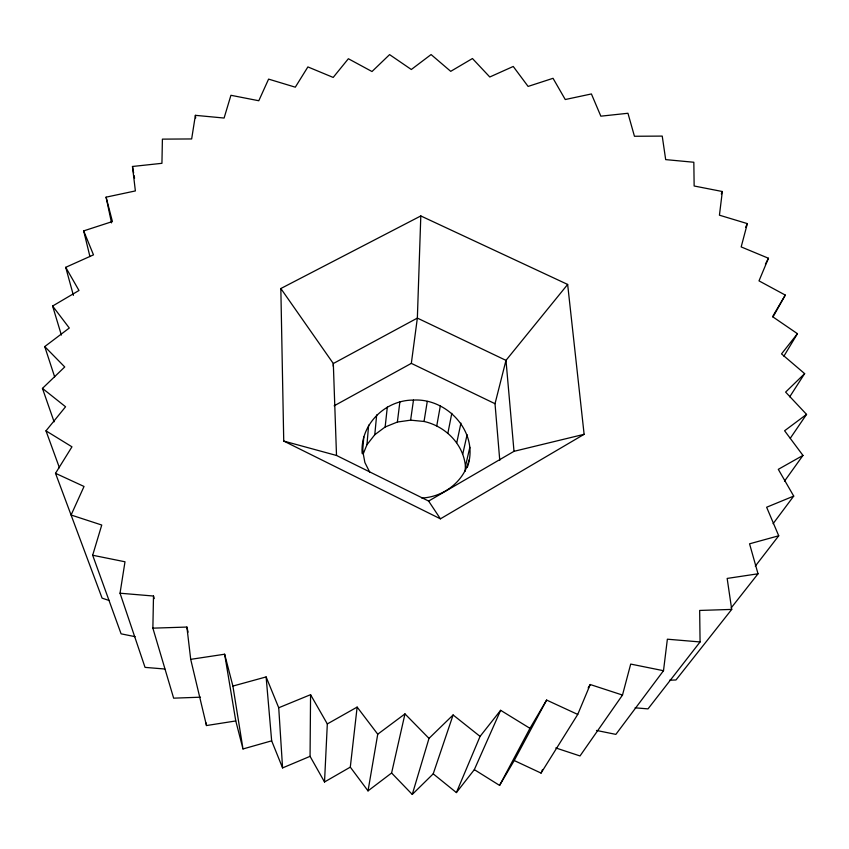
<?xml version="1.0" encoding="UTF-8"?>
<svg xmlns="http://www.w3.org/2000/svg" width="849" height="849" viewBox="0 0 849 849"><rect width="100%" height="100%" fill="white"/><g stroke="black" fill="none" stroke-linecap="round" stroke-linejoin="round"><path stroke-width="1.27" d="M310.065 756.342L310.564 694.684L278.727 707.758L282.579 767.91L310.065 756.342L324.52 781.982L350.297 767.135L357.142 707.09L327.321 723.932L324.52 781.982M200.491 697.188L173.642 698.165L152.873 628.154L153.499 596.03L120.038 593.218L124.994 561.783L92.668 555.246L101.753 525.032L71.093 515.014L84.03 486.466L55.514 473.307L71.963 446.818L45.984 430.846L65.564 406.767L42.45 388.386L64.736 366.959L44.742 346.583L69.3 328.022L52.606 306.043L78.989 290.485L65.713 267.318L93.486 254.859L83.68 230.886L112.418 221.547L106.083 197.159L135.373 190.929L132.476 166.478L161.936 163.316L162.403 139.13L191.662 138.949L195.387 115.337L224.094 118.043L230.928 95.29L258.796 100.744L268.592 79.116L295.303 87.182L307.89 66.922L333.19 77.429L348.366 58.74L372 71.528L389.585 54.623L411.319 69.501L431.09 54.559L450.723 71.337L472.447 58.528L489.788 76.994L513.242 66.466L528.099 86.418L553.039 78.31L565.254 99.524L591.413 93.952L600.837 116.175L627.952 113.267L634.447 136.264L662.231 136.095L665.68 159.612L693.835 162.255L694.142 185.995L722.34 191.513L719.432 215.19L747.353 223.616L741.177 246.921L768.462 258.255L759.006 280.87L785.283 295.081L773.004 316.953M333.222 366.174L333.317 363.531L280.839 288.522L420.807 215.943L567.652 284.447L584.123 434.317L440.419 518.835L283.736 441.066L280.839 288.522M420.807 215.943L417.358 318.088L411.33 363.372L334.145 405.822M467.226 467.555C479.844 433.542 448.092 398.054 413.484 400.081C385.053 399.921 359.849 424.723 362.194 453.568M465.082 471.312L465.432 466.313L469.858 447.285M362.544 452.475L363.786 437.002M363.181 454.013L366.959 444.717L368.636 425.126M366.959 444.717L374.78 434.72L376.669 414.917M374.78 434.72L385.149 426.994L387.324 407.032M596.507 730.448L615.865 734.385L663.504 670.71L667.367 639.201L700.075 641.95L699.661 610.442L731.711 609.412L727.158 578.434L758.019 573.786L749.55 543.816L778.724 535.783L766.626 507.235L793.719 496.092L778.3 469.338L802.963 455.425L784.603 430.761L806.55 414.386L785.622 392.1L804.64 373.624L781.526 353.895L797.444 333.689L772.558 316.666L785.283 295.081M385.149 426.994L397.374 422.038L399.868 401.98M397.374 422.038L410.619 420.159L413.484 400.081M465.432 466.313C463.49 444.112 445.332 426.198 424.033 421.465L427.27 401.428M350.297 767.135L368.02 790.886L377.741 734.205L404.973 713.892L429 738.386L412.264 794.441L391.601 773.004L404.973 713.892M436.747 425.869L440.334 405.939M447.901 433.086L451.806 413.325M456.783 442.669L460.933 423.12M462.769 453.992L467.099 434.688M499.764 460.37L495.02 403.71L505.983 360.369L567.652 284.447M555.787 747.948L580.016 755.95L622.497 695.066L630.701 664.077L663.504 670.71M433.213 773.842L453.111 714.964L480.067 736.401L456.391 792.584L433.213 773.842L412.264 794.441M468.988 460.052C464.032 481.585 443.56 497.036 421.815 498.034M499.583 785.41L529.967 728.336L500.634 710.305L474.336 769.64L499.583 785.41L514.218 760.534L541.046 773.089L577.734 714.434L590.235 684.527L622.497 695.066M541.046 773.089L542.553 769.502M721.289 193.943L722.34 191.513M745.634 227.214L747.353 223.616M765.405 264.135L768.462 258.255M514.218 760.534L546.618 700.064L577.734 714.434M529.967 728.336L546.618 700.064M783.903 356.156L797.444 333.689M588.155 687.923L590.235 684.527M789.708 396.833L804.64 373.624M790.302 438.233L806.55 414.386M784.508 481.171L802.963 455.425M773.099 523.674L793.719 496.092M755.292 566.156L778.724 535.783M700.075 641.95L648.01 708.883L635.094 707.811M456.391 792.584L474.336 769.64M480.067 736.401L500.634 710.305M731.169 607.916L758.019 573.786M731.711 609.412L675.984 679.975L669.638 680.208M429 738.386L453.111 714.964M368.02 790.886L391.601 773.004M283.736 441.066L336.512 455.467L428.628 501.069L514.006 451.318L584.123 434.317M242.994 748.956L271.659 740.837L266.119 676.929L232.902 686.066L242.994 748.956L235.778 720.95L224.645 654.218L190.707 659.344L186.897 627.061L152.873 628.154M190.707 659.344L206.477 725.545L235.778 720.95M164.802 669.012L145.041 667.378L120.038 593.218M410.619 420.159L424.033 421.465M135.118 636.676L121.089 633.832L92.668 555.246M109.362 600.561L102.092 598.152L55.514 473.307M411.33 363.372L495.02 403.71M357.142 707.09L377.741 734.205M428.628 501.069L440.419 518.835M310.564 694.684L327.321 723.932M369.761 472.256L364.89 462.525L362.502 449.758M266.119 676.929L278.727 707.758M271.659 740.837L282.579 767.91M45.984 430.846L59.43 467.757M42.45 388.386L54.113 421.847M44.742 346.583L54.644 376.839M52.606 306.043L61.383 335.068M153.499 596.03L154.21 598.566M65.713 267.318L73.396 295.356M224.645 654.218L232.902 686.066M83.68 230.886L89.93 256.547M186.897 627.061L188.075 632.155M106.083 197.159L111.527 222.884M132.476 166.478L133.633 172.984M134.1 175.584L134.566 178.184M206.158 722.966L206.477 725.545M195.387 115.337L195.673 117.969M514.006 451.318L505.983 360.369L417.358 318.088L333.317 363.531L336.512 455.467"/></g></svg>
